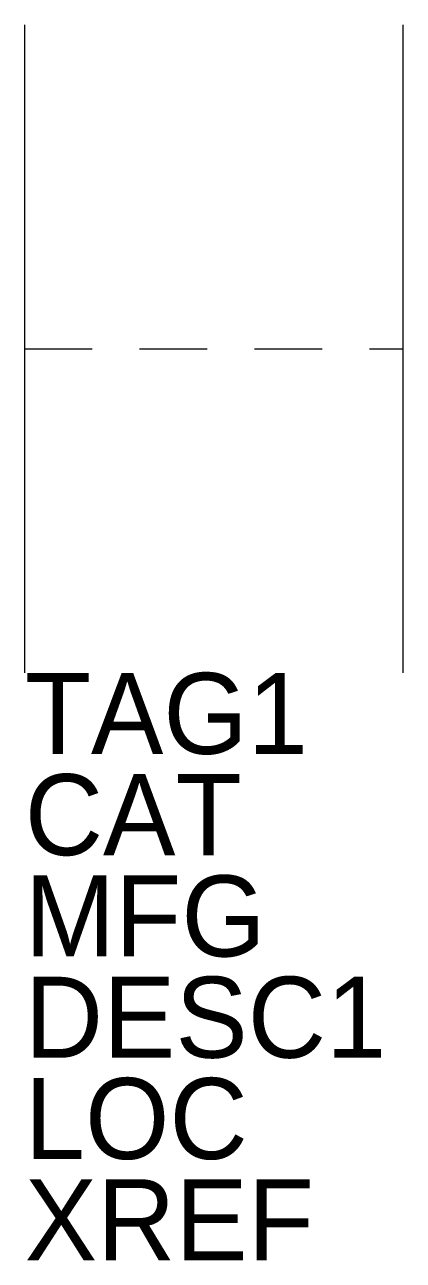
# Model space of a CAD drawing. Extents: x -0.14 to 0.14, y -0.675 to 0.24.
import ezdxf

# ---------------------------------------------------------------- set-up
doc = ezdxf.new("R2010")
doc.units = 0
doc.layers.get('0').update_dxf_attribs({"linetype": 'CONTINUOUS'})

msp = doc.modelspace()

# ---------------------------------------------------------------- linework, layer by layer
for p, q in [((-0.14, -0.24), (-0.14, 0.24)), ((0.14, -0.24), (0.14, 0.24)), ((-0.14, 0), (-0.09, 0)), ((-0.055, 0), (-0.005, 0)), ((0.03, 0), (0.08, 0)), ((0.115, 0), (0.14, 0))]:
    msp.add_line(p, q)

# ---------------------------------------------------------------- texts
for tag, p in [('TAG1', (-0.14, -0.3)), ('CAT', (-0.14, -0.375)), ('MFG', (-0.14, -0.45)), ('DESC1', (-0.14, -0.525)), ('LOC', (-0.14, -0.6)), ('XREF', (-0.14, -0.675))]:
    msp.add_attdef(tag, p, '', height=0.06)

doc.saveas('drawing.dxf')
